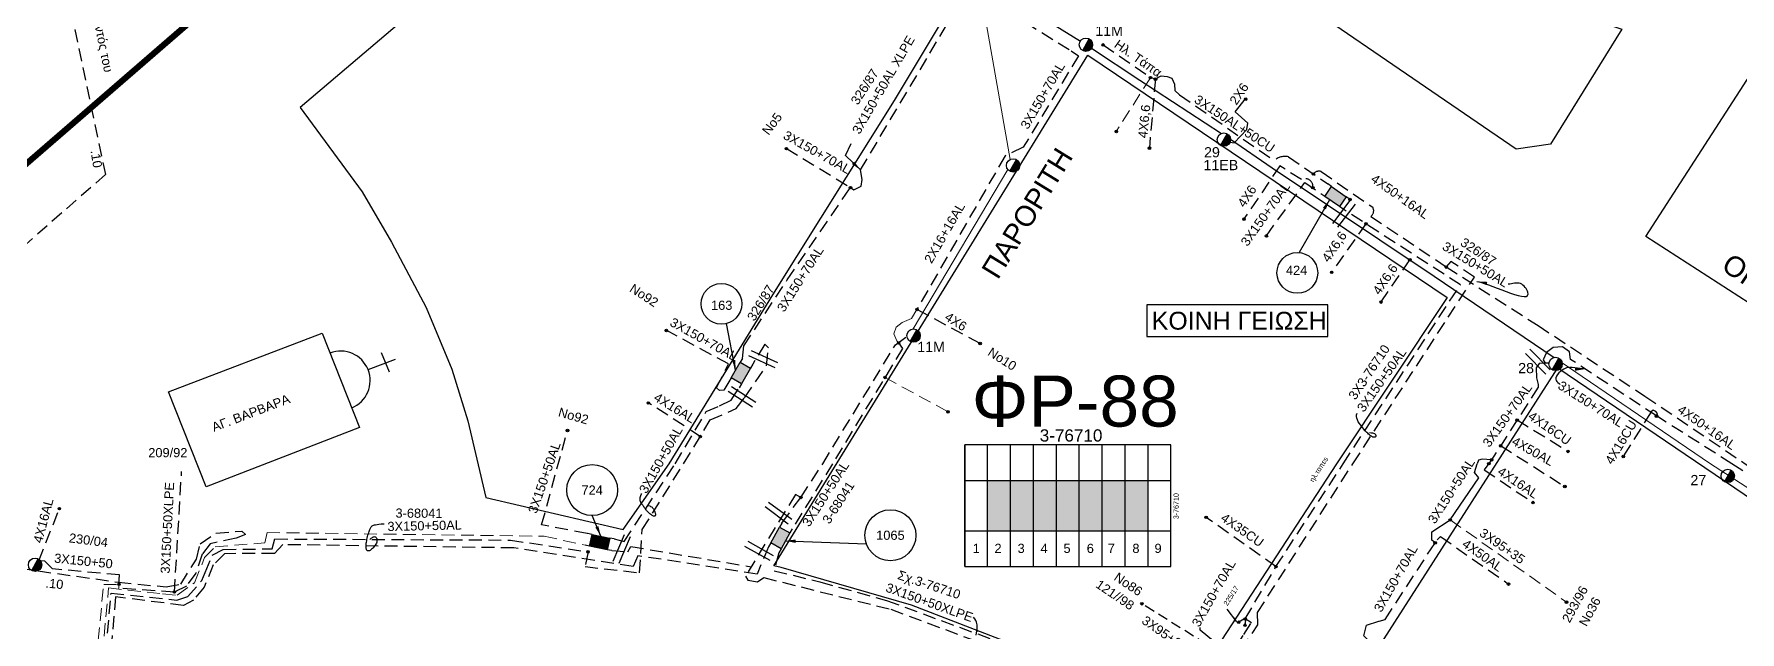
# Model space of a CAD drawing. Header units: millimetres. Extents: x 800 to 1929, y 264 to 786.
# Drawn here: x 1020.7 to 1188.1, y 380.4 to 439 of the extents above; entities that cross this region are included whole.
import ezdxf
from ezdxf.enums import TextEntityAlignment as Align

# ---------------------------------------------------------------- set-up
doc = ezdxf.new("R2010")
doc.units = ezdxf.units.MM
doc.linetypes.add('DASHED', pattern=[19.05, 12.7, -6.35])
doc.linetypes.add('DASHEDX2', pattern=[38.1, 25.4, -12.7])
for name, color, linetype in [('Link Box 4 Διευθύνσεων', 7, 'Continuous'), ('Ασφαλειοκιβώτια Χ.Τ 9 αναχωρήσεων', 7, 'Continuous'), ('Γυμνά εναέρια ΧΤ (3Φ)   4x35CU', 7, 'Continuous'), ('Γυμνά εναέρια ΧΤ και ΦΟΠ (1Φ)   2x16+16AL', 7, 'Continuous'), ('Γυμνά εναέρια ΧΤ και ΦΟΠ (3Φ)   4x16+16AL', 7, 'Continuous'), ('Γυμνά εναέρια ΧΤ και ΦΟΠ (3Φ)   4x50+16AL', 7, 'Continuous'), ('Επιγραφές - Σχήματα', 7, 'Continuous'), ('Καλώδια ΧΤ   2x6AL', 7, 'DASHED'), ('Καλώδια ΧΤ   3x150+50AL', 7, 'DASHED'), ('Καλώδια ΧΤ   3x150+50AL XLPE', 7, 'DASHED'), ('Καλώδια ΧΤ   3x150+70AL', 7, 'DASHED'), ('Καλώδια ΧΤ   3x150AL+50CU', 7, 'DASHED'), ('Καλώδια ΧΤ   3x150AL+50XLPE', 7, 'DASHED'), ('Καλώδια ΧΤ   3x95+35 CU', 7, 'DASHED'), ('Καλώδια ΧΤ   4x16AL', 7, 'DASHED'), ('Καλώδια ΧΤ   4x6AL', 7, 'DASHED'), ('Στύλος ΦΜ', 7, 'Continuous'), ('Στύλος ΦΜ @ 1', 7, 'Continuous'), ('Συνδέσεις', 7, 'Continuous'), ('Τομή', 7, 'Continuous'), ('Υπόβαθρο ΔΕΗ', 7, 'Continuous'), ('Υπόγεια Καλώδια Δικτύου ΧΤ   .10', 7, 'DASHED'), ('Υπόγεια καλώδια Δικτύου ΧΤ και Παρ. ΧΤ - 3X150+70 AL', 7, 'DASHED'), ('Υπόγεια καλώδια Παροχών ΧΤ   4x16AL', 7, 'DASHED'), ('Υπόγεια καλώδια Παροχών ΧΤ   4x16CU', 7, 'DASHED'), ('Υπόγεια καλώδια Παροχών ΧΤ   4x50AL', 7, 'DASHED'), ('Υπόγεια καλώδια Παροχών ΧΤ   4x6', 7, 'DASHED')]:
    doc.layers.add(name, color=color, linetype=linetype)
doc.layers.add('Άγνωστα', color=7, linetype='Continuous', lineweight=5)
doc.styles.get("Standard").update_dxf_attribs({"font": 'arial.ttf'})
doc.linetypes.add('SYN_LINE', pattern='A,0.5,-0.0001,["/\\/\\/\\/",Standard,S=0.1,R=0,X=0,Y=-0.05],-0.25', length=0.7501)
doc.dimstyles.new('ISO-25', dxfattribs={"dimtxt": 2.5, "dimasz": 1, "dimexe": 1.25, "dimexo": 0.625, "dimtad": 1, "dimtxsty": 'Standard', "dimcen": 2.5, "dimadec": 0, "dimazin": 0, "dimtfac": 1, "dimtmove": 0, "dimatfit": 3, "dimfxl": 1.25, "dimarcsym": 0})

# ---------------------------------------------------------------- blocks, each defined once
blk = doc.blocks.new('LINK BOX 4 ΑΝΑΧΩΡΗΣΕΩΝ')
at = {"layer": 'Link Box 4 Διευθύνσεων', "ltscale": 40}
blk.add_hatch(color=256, dxfattribs=at).paths.add_polyline_path([(-3.54, 0), (-3.54, -4.67), (3.54, -4.67), (3.54, 0)])
for p, q in [((-3.54, 0), (-5.33, 0)), ((5.33, 0), (3.54, 0)), ((-3.54, -4.67), (-5.33, -4.67)), ((5.33, -4.67), (3.54, -4.67))]:
    blk.add_line(p, q, dxfattribs=at)
blk.add_lwpolyline([(-3.54, -4.67), (-3.54, 0), (3.54, 0), (3.54, -4.67)], close=True, dxfattribs=at)
blk = doc.blocks.new('*U37')
at = {"layer": 'Συνδέσεις', "linetype": 'SYN_LINE', "ltscale": 40}
blk.add_hatch(color=256, dxfattribs=at).paths.add_polyline_path([(0.5, -0.01, 1), (-0.5, -0.01, 1)])
at = {"layer": 'Συνδέσεις'}
blk.add_circle((0, -0.01), 0.5, dxfattribs=at)
blk = doc.blocks.new('ΥΠΑΡΧΩΝ ΤΣΙΜΕΝΤΕΝΙΟΣ ΣΤΥΛΟΣ')
at = {"layer": 'Στύλος ΦΜ'}
blk.add_hatch(color=256, dxfattribs=at).paths.add_polyline_path([(-1.29, -2.28, 0.574793), (2.62, 0, 0.268822), (1.3, 2.27)])
blk.add_line((-1.29, -2.28), (1.3, 2.27), dxfattribs=at)
blk.add_circle((0, 0), 2.62, dxfattribs=at)
at = {"layer": 'Στύλος ΦΜ', "flags": 4}
for tag, p in [('ΤΥΠΟΣ', (-4.91, 3.03)), ('ΑΡΙΘΜΟΣ', (-4.68, 8.05))]:
    blk.add_attdef(tag, p, '', height=4, dxfattribs=at)
blk = doc.blocks.new('ΤΟΜΗ')
at = {"layer": 'Τομή', "ltscale": 40}
for p, q in [((-5.68, 0), (5.68, 0)), ((5.68, -2.33), (-5.68, -2.33))]:
    blk.add_line(p, q, dxfattribs=at)
blk = doc.blocks.new('ΑΣΦΑΛΕΙΟΚΙΒΩΤΙΟ ΥΠΟΣΤΑΘΜΟΥ 9 ΑΝΑΧΩΡΗΣΕΩΝ')
at = {"layer": 'Ασφαλειοκιβώτια Χ.Τ 9 αναχωρήσεων', "ltscale": 40}
for p, q in [((-23.8, 40.36), (24.02, 40.36)), ((-9.72, 40.36), (-9.72, -40.64)), ((9.94, 40.36), (9.94, -40.64)), ((-23.8, 31.36), (24.02, 31.36)), ((-23.8, 22.36), (24.02, 22.36)), ((-23.8, 13.36), (24.02, 13.36)), ((-23.8, 4.36), (24.02, 4.36)), ((-23.8, -4.64), (24.02, -4.64)), ((-23.8, -13.64), (24.02, -13.64)), ((-23.8, -22.64), (24.02, -22.64)), ((-23.8, -31.64), (24.02, -31.64))]:
    blk.add_line(p, q, dxfattribs=at)
at = {"layer": 'Ασφαλειοκιβώτια Χ.Τ 9 αναχωρήσεων'}
blk.add_lwpolyline([(-23.8, -40.64), (24.02, -40.64), (24.02, 40.36), (-23.8, 40.36)], close=True, dxfattribs=at)
for s, p in [('1', (-18.45, 37.24)), ('2', (-18.45, 28.67)), ('3', (-18.45, 19.6)), ('4', (-18.45, 10.58)), ('5', (-18.45, 1.57)), ('6', (-18.45, -7.57)), ('7', (-18.45, -15.81)), ('8', (-18.45, -25.5)), ('9', (-18.45, -34.19))]:
    blk.add_text(s, height=3.6, rotation=270, dxfattribs=at).set_placement(p)
at = {"layer": 'Ασφαλειοκιβώτια Χ.Τ 9 αναχωρήσεων', "ltscale": 40}
for tag, height, p in [('ΟΝΟΜΑ', 5, (-0.16, 44.31)), ('ΚΕΙΜΕΝΟ 1', 2, (17.06, 35.59)), ('ΚΕΙΜΕΝΟ 2', 2, (17.06, 26.88)), ('ΚΕΙΜΕΝΟ 3', 2, (17.06, 17.69)), ('ΚΕΙΜΕΝΟ 4', 2, (17.06, 8.71)), ('ΚΕΙΜΕΝΟ 5', 2, (17.06, -0.13)), ('ΚΕΙΜΕΝΟ 6', 2, (17.06, -9.05)), ('ΚΕΙΜΕΝΟ 7', 2, (17.06, -18.13)), ('ΚΕΙΜΕΝΟ 8', 2, (17.06, -26.85)), ('ΚΕΙΜΕΝΟ 9', 2, (17.06, -35.99)), ('ΣΧ', 2, (-0.1, -42.64))]:
    blk.add_attdef(tag, text='', height=height, dxfattribs=at).set_placement(p, align=Align.MIDDLE_CENTER)

msp = doc.modelspace()

# ---------------------------------------------------------------- hatches: boundary and pattern name
at = {"layer": 'Ασφαλειοκιβώτια Χ.Τ 9 αναχωρήσεων'}
for color, points in [(30, [(1116.524, 395.247), (1114.274, 395.247), (1114.274, 390.334), (1116.524, 390.334)]), (151, [(1118.774, 395.247), (1116.524, 395.247), (1116.524, 390.334), (1118.774, 390.334)]), (173, [(1121.024, 395.247), (1118.774, 395.247), (1118.774, 390.334), (1121.024, 390.334)]), (2, [(1123.274, 395.247), (1121.024, 395.247), (1121.024, 390.334), (1123.274, 390.334)]), (85, [(1125.524, 395.247), (1123.274, 395.247), (1123.274, 390.334), (1125.524, 390.334)]), (6, [(1127.774, 395.247), (1125.524, 395.247), (1125.524, 390.334), (1127.774, 390.334)]), (62, [(1130.024, 395.247), (1127.774, 395.247), (1127.774, 390.334), (1130.024, 390.334)])]:
    msp.add_hatch(color=color, dxfattribs=at).paths.add_polyline_path(points)

# ---------------------------------------------------------------- linework, layer by layer
at = {"layer": 'Άγνωστα', "color": 30}
for points in [[(1116.499, 426.747), (1113.4, 444.249)], [(1106.98, 410.116), (1116.252, 425.763)]]:
    msp.add_lwpolyline(points, dxfattribs=at)
at = {"layer": 'Άγνωστα', "color": 151, "linetype": 'DASHED', "ltscale": 0.1}
msp.add_lwpolyline([(1130.259, 434.761), (1126.908, 429.5)], dxfattribs=at)
at = {"layer": 'Άγνωστα', "color": 2}
msp.add_lwpolyline([(1107.335, 412.036), (1106.802, 411.137), (1105.891, 410.758), (1105.302, 410.284), (1105.052, 409.636), (1105.376, 408.961), (1105.537, 408.744)], dxfattribs=at)
at = {"layer": 'Άγνωστα', "color": 2, "linetype": 'DASHED', "ltscale": 0.1}
msp.add_lwpolyline([(1104.193, 405.364), (1110.388, 401.988)], dxfattribs=at)
at = {"layer": 'Άγνωστα', "color": 173}
msp.add_lwpolyline([(1218.358, 375.574), (1185.247, 396.904), (1172.635, 405.46), (1170.682, 406.785)], dxfattribs=at)
at = {"layer": 'Άγνωστα', "color": 173, "linetype": 'DASHED', "ltscale": 0.1}
msp.add_lwpolyline([(1159.699, 391.384), (1171.116, 383.324)], dxfattribs=at)
at = {"layer": 'Άγνωστα', "color": 27, "linetype": 'DASHED', "ltscale": 0.1}
msp.add_lwpolyline([(1044.717, 369.645), (1045.199, 374.001), (1027.174, 376.209), (1027.963, 384.714), (1033.258, 384.133), (1034.697, 384.01), (1036.397, 385.222), (1037.392, 387.688), (1038.421, 388.746), (1043.292, 389.144), (1043.521, 390.153), (1070.737, 389.789), (1074.76, 388.918)], dxfattribs=at)
at = {"layer": 'Άγνωστα', "color": 6, "linetype": 'DASHED', "ltscale": 0.1}
msp.add_lwpolyline([(1044.097, 369.629), (1044.46, 373.608), (1044.126, 373.799), (1026.554, 375.794), (1027.486, 385.05), (1028.986, 385.071), (1028.96, 384.678)], dxfattribs=at)
at = {"layer": 'Γυμνά εναέρια ΧΤ (3Φ)   4x35CU', "color": 85, "linetype": 'DASHED', "ltscale": 0.1}
msp.add_lwpolyline([(1142.584, 386.808), (1135.732, 391.643)], dxfattribs=at)
at = {"layer": 'Γυμνά εναέρια ΧΤ και ΦΟΠ (1Φ)   2x16+16AL', "color": 2, "linetype": 'DASHED', "ltscale": 0.1}
msp.add_lwpolyline([(1115.986, 427.091), (1107.335, 412.036)], dxfattribs=at)
at = {"layer": 'Γυμνά εναέρια ΧΤ και ΦΟΠ (3Φ)   4x16+16AL', "color": 173}
for points in [[(1113.701, 444.357), (1123.378, 438.347)], [(1124.484, 437.646), (1129.208, 434.531), (1137.243, 429.301)], [(1138.125, 428.726), (1142.218, 425.926), (1158.122, 415.304), (1169.889, 407.322)]]:
    msp.add_lwpolyline(points, dxfattribs=at)
at = {"layer": 'Γυμνά εναέρια ΧΤ και ΦΟΠ (3Φ)   4x50+16AL', "color": 151, "linetype": 'DASHED', "ltscale": 0.1}
msp.add_lwpolyline([(1146.253, 425.317, -0.3327139), (1147.035, 425.55), (1152.087, 422.054, -0.3881398), (1151.902, 421.16), (1159.299, 416.21), (1168.335, 410.45), (1178.816, 403.527), (1188.646, 396.904), (1200.419, 389.212), (1200.953, 388.767), (1200.912, 387.753), (1201.89, 387.151)], format="xyb", dxfattribs=at)
at = {"layer": 'Γυμνά εναέρια ΧΤ και ΦΟΠ (3Φ)   4x50+16AL', "color": 173, "linetype": 'DASHED', "ltscale": 0.1}
msp.add_lwpolyline([(1202.582, 388.091), (1201.586, 388.545), (1199.555, 388.859), (1187.355, 396.904), (1179.939, 401.583), (1171.513, 407.139), (1171.417, 407.885), (1170.724, 408.371), (1169.788, 408.288), (1169.141, 407.795), (1168.818, 407.075), (1169.029, 406.778), (1169.389, 406.785)], dxfattribs=at)
at = {"layer": 'Επιγραφές - Σχήματα', "color": 190}
msp.add_lwpolyline([(1129.913, 409.389), (1147.669, 409.389), (1147.669, 412.477), (1129.913, 412.477)], close=True, dxfattribs=at)
at = {"layer": 'Επιγραφές - Σχήματα'}
for points in [[(1151.771, 399.971), (1151.94, 399.945), (1152.073, 399.917), (1152.174, 399.887), (1152.247, 399.856), (1152.298, 399.825), (1152.332, 399.794), (1152.353, 399.764), (1152.366, 399.734), (1152.376, 399.706), (1152.382, 399.679), (1152.387, 399.654), (1152.388, 399.63), (1152.387, 399.608), (1152.383, 399.588), (1152.376, 399.568), (1152.367, 399.551), (1152.355, 399.535), (1152.341, 399.521), (1152.323, 399.509), (1152.303, 399.5), (1152.279, 399.493), (1152.252, 399.49), (1152.222, 399.491), (1152.188, 399.495), (1152.15, 399.503), (1152.109, 399.517), (1152.063, 399.536), (1152.013, 399.561), (1151.958, 399.593), (1151.898, 399.633), (1151.833, 399.681), (1151.762, 399.738), (1151.685, 399.805), (1151.603, 399.882), (1151.516, 399.969), (1151.423, 400.065), (1151.325, 400.172), (1151.222, 400.289), (1151.114, 400.417), (1151.002, 400.555), (1150.887, 400.703), (1150.774, 400.86), (1150.67, 401.023), (1150.584, 401.191), (1150.522, 401.361), (1150.49, 401.532), (1150.497, 401.701), (1150.549, 401.865)], [(1080.843, 392.819), (1080.98, 392.789), (1081.093, 392.756), (1081.186, 392.719), (1081.262, 392.68), (1081.324, 392.636), (1081.374, 392.589), (1081.417, 392.538), (1081.455, 392.482), (1081.491, 392.423), (1081.525, 392.36), (1081.557, 392.296), (1081.585, 392.23), (1081.61, 392.165), (1081.63, 392.101), (1081.646, 392.04), (1081.656, 391.982), (1081.661, 391.929), (1081.659, 391.881), (1081.652, 391.84), (1081.638, 391.807), (1081.616, 391.781), (1081.588, 391.764), (1081.552, 391.756), (1081.508, 391.76), (1081.456, 391.774), (1081.398, 391.798), (1081.334, 391.832), (1081.266, 391.874), (1081.196, 391.923), (1081.124, 391.978), (1081.053, 392.039), (1080.984, 392.104), (1080.917, 392.173), (1080.854, 392.244), (1080.792, 392.318), (1080.733, 392.392), (1080.676, 392.468), (1080.62, 392.543), (1080.565, 392.618), (1080.511, 392.692), (1080.458, 392.764), (1080.406, 392.834), (1080.356, 392.904), (1080.31, 392.974), (1080.267, 393.043), (1080.229, 393.114), (1080.197, 393.187), (1080.172, 393.261), (1080.155, 393.338), (1080.146, 393.418), (1080.146, 393.501), (1080.156, 393.587), (1080.178, 393.677), (1080.213, 393.77), (1080.26, 393.867), (1080.322, 393.968)], [(1053.632, 389.478), (1053.758, 389.592), (1053.866, 389.672), (1053.958, 389.722), (1054.035, 389.747), (1054.099, 389.75), (1054.152, 389.734), (1054.196, 389.704), (1054.234, 389.663), (1054.265, 389.615), (1054.291, 389.56), (1054.309, 389.5), (1054.319, 389.433), (1054.319, 389.361), (1054.31, 389.283), (1054.289, 389.2), (1054.256, 389.113), (1054.21, 389.022), (1054.154, 388.928), (1054.089, 388.835), (1054.017, 388.744), (1053.941, 388.657), (1053.863, 388.578), (1053.786, 388.507), (1053.711, 388.448), (1053.641, 388.402), (1053.575, 388.37), (1053.515, 388.351), (1053.461, 388.345), (1053.412, 388.353), (1053.369, 388.374), (1053.333, 388.408), (1053.302, 388.455), (1053.279, 388.515), (1053.262, 388.587), (1053.251, 388.67), (1053.247, 388.763), (1053.248, 388.865), (1053.255, 388.976), (1053.267, 389.094), (1053.285, 389.218), (1053.307, 389.348), (1053.334, 389.481), (1053.364, 389.615), (1053.397, 389.749), (1053.431, 389.881), (1053.467, 390.008), (1053.503, 390.128), (1053.539, 390.24), (1053.574, 390.342), (1053.608, 390.434), (1053.643, 390.516), (1053.679, 390.59), (1053.716, 390.655), (1053.757, 390.712), (1053.802, 390.761), (1053.851, 390.803), (1053.906, 390.839), (1053.974, 390.87), (1054.061, 390.897), (1054.174, 390.921), (1054.32, 390.944), (1054.506, 390.968), (1054.739, 390.993), (1055.027, 391.021)], [(1113.307, 380.398), (1113.279, 380.518), (1113.258, 380.638), (1113.246, 380.755), (1113.242, 380.871), (1113.241, 380.987), (1113.235, 381.107), (1113.218, 381.234), (1113.183, 381.37), (1113.121, 381.518), (1113.027, 381.682), (1112.892, 381.865)], [(1113.195, 380.505), (1113.13, 380.076)]]:
    msp.add_lwpolyline(points, dxfattribs=at)
for centre, radius in [((1144.686, 415.617), 2), ((1088.139, 412.585), 2), ((1075.443, 394.317), 2.5), ((1104.732, 389.881), 2.5)]:
    msp.add_circle(centre, radius, dxfattribs=at)
at = {"layer": 'Καλώδια ΧΤ   2x6AL'}
msp.add_lwpolyline([(1138.079, 428.444), (1138.497, 428.383), (1139.711, 429.682), (1139.836, 430.314), (1138.595, 431.42), (1139.608, 432.678)], dxfattribs=at)
at = {"layer": 'Καλώδια ΧΤ   3x150+50AL', "color": 151, "ltscale": 0.1}
msp.add_lwpolyline([(1129.195, 375.677), (1126.978, 372.199), (1132.301, 368.691), (1132.854, 369.161), (1140.82, 381.109), (1140.762, 382.299), (1150.145, 396.904), (1162.064, 415.203), (1159.76, 416.743), (1159.299, 416.21)], dxfattribs=at)
at = {"layer": 'Καλώδια ΧΤ   3x150+50AL', "color": 30, "ltscale": 0.1}
for points in [[(1094.056, 391.071), (1095.944, 393.6), (1098.083, 396.904), (1105.222, 408.558), (1106.35, 409.394)], [(1075.042, 388.266), (1074.747, 386.816), (1080.097, 386.202), (1080.365, 390.437), (1084.429, 396.904), (1087.043, 401.203), (1089.595, 402.314), (1090.396, 403.379), (1092.557, 406.512), (1092.746, 408.263), (1092.413, 408.643), (1091.209, 406.656)], [(1045.326, 369.534), (1045.76, 374.479), (1028.688, 376.449), (1027.533, 376.497), (1028.209, 384.222), (1034.681, 383.53), (1035.746, 383.885), (1037.106, 385.433), (1037.461, 386.219), (1038.134, 387.928), (1039.228, 388.499), (1044.021, 388.551), (1044.299, 389.522), (1067.425, 389.412), (1075.042, 388.266), (1075.042, 388.266), (1075.042, 388.266)]]:
    msp.add_lwpolyline(points, dxfattribs=at)
at = {"layer": 'Καλώδια ΧΤ   3x150+50AL', "color": 2, "ltscale": 0.1}
msp.add_lwpolyline([(1105.537, 408.744), (1105.929, 408.216), (1099.044, 396.904), (1095.076, 390.503)], dxfattribs=at)
at = {"layer": 'Καλώδια ΧΤ   3x150+50AL', "color": 27, "ltscale": 0.1}
for points in [[(1077.604, 389.525), (1078.574, 389.27), (1083.606, 396.904), (1086.651, 402.022), (1087.953, 402.582), (1089.105, 403.138), (1089.887, 404.343)], [(1074.946, 390.072), (1070.482, 390.897), (1073.021, 400.16)]]:
    msp.add_lwpolyline(points, dxfattribs=at)
at = {"layer": 'Καλώδια ΧΤ   3x150+50AL', "color": 173}
for points in [[(1163.753, 397.299), (1162.82, 397.339), (1162.478, 397.234), (1162.346, 396.904)], [(1158.216, 389.148), (1157.877, 389.415), (1157.898, 390.229), (1159.699, 391.384), (1162.521, 395.519), (1162.069, 396.045), (1162.346, 396.904)]]:
    msp.add_lwpolyline(points, dxfattribs=at)
at = {"layer": 'Καλώδια ΧΤ   3x150+50AL', "color": 5, "ltscale": 0.1}
msp.add_lwpolyline([(1092.761, 388.742), (1091.637, 386.082), (1079.941, 387.876), (1079.463, 386.821), (1067.759, 388.65), (1054.446, 388.828), (1045.073, 388.965), (1044.265, 388.099), (1039.354, 388.079), (1038.249, 386.994), (1037.342, 384.806), (1036.297, 383.503), (1035.31, 383.008), (1028.649, 383.835), (1028.045, 376.947), (1032.511, 376.48), (1046.488, 374.741), (1045.935, 369.487)], dxfattribs=at)
at = {"layer": 'Καλώδια ΧΤ   3x150+50AL', "color": 6, "linetype": 'DASHED', "ltscale": 0.1}
msp.add_lwpolyline([(1028.986, 385.071), (1029.052, 385.989), (1022.443, 386.593), (1021.693, 387.343), (1021.107, 387.379)], dxfattribs=at)
at = {"layer": 'Καλώδια ΧΤ   3x150+50AL', "color": 6, "ltscale": 0.1}
msp.add_lwpolyline([(1129.711, 375.339), (1127.845, 372.359), (1132.428, 369.416), (1139.445, 380.168), (1140.177, 381.311), (1139.558, 381.676)], dxfattribs=at)
at = {"layer": 'Καλώδια ΧΤ   3x150+50AL XLPE', "color": 6, "linetype": 'DASHED', "ltscale": 0.1}
msp.add_lwpolyline([(1034.43, 384.32), (1035.136, 396.132)], dxfattribs=at)
at = {"layer": 'Καλώδια ΧΤ   3x150+50AL XLPE', "color": 30, "linetype": 'DASHED', "ltscale": 0.1}
msp.add_lwpolyline([(1095.944, 393.6), (1095.408, 393.881), (1090.486, 385.885), (1090.723, 385.467), (1091.672, 385.314), (1092.286, 385.732), (1104.775, 382.625), (1117.079, 378.045), (1123.871, 374.541), (1125.621, 373.792), (1127.651, 376.692)], dxfattribs=at)
at = {"layer": 'Καλώδια ΧΤ   3x150+50AL XLPE', "color": 2, "linetype": 'DASHED', "ltscale": 0.1}
for points in [[(1077.369, 388.382), (1078.946, 388.273), (1079.25, 388.789), (1091.044, 386.792)], [(1093.781, 388.175), (1093.319, 386.407), (1097.808, 385.314), (1104.359, 383.486), (1115.788, 379.289), (1121.854, 376.594), (1125.223, 374.671), (1125.777, 374.967), (1127.175, 377.005), (1127.175, 377.005)]]:
    msp.add_lwpolyline(points, dxfattribs=at)
at = {"layer": 'Καλώδια ΧΤ   3x150+50AL XLPE', "color": 6, "linetype": 'Continuous', "ltscale": 10}
for points in [[(1139.434, 381.654), (1139.434, 381.654), (1138.93, 381.357)], [(1139.586, 381.551), (1139.586, 381.551), (1139.543, 381.06)]]:
    msp.add_lwpolyline(points, dxfattribs=at)
at = {"layer": 'Καλώδια ΧΤ   3x150+70AL', "color": 2, "ltscale": 0.1}
for points in [[(1122.475, 437.392), (1123.206, 436.921), (1117.771, 427.945), (1115.986, 427.091)], [(1094.513, 427.824), (1100.803, 424.003), (1101.129, 423.762)], [(1090.196, 407.235), (1090.328, 408.458), (1094.602, 414.938), (1100.803, 424.003)], [(1088.874, 404.922), (1088.36, 404.117), (1087.953, 404.093), (1087.665, 404.332), (1088.825, 406.689), (1082.722, 409.988)]]:
    msp.add_lwpolyline(points, dxfattribs=at)
at = {"layer": 'Καλώδια ΧΤ   3x150+70AL', "color": 173, "ltscale": 0.1}
msp.add_lwpolyline([(1169.389, 406.785), (1168.44, 406.724), (1168.15, 406.303), (1168.177, 405.329), (1168.335, 404.67), (1168.335, 404.407), (1163.759, 397.277)], dxfattribs=at)
at = {"layer": 'Καλώδια ΧΤ   3x150AL+50CU', "color": 151, "ltscale": 0.1}
msp.add_lwpolyline([(1125.611, 437.977), (1130.253, 434.783), (1130.245, 434.771)], dxfattribs=at)
msp.add_lwpolyline([(1130.253, 434.783), (1130.751, 434.638), (1131.322, 434.932), (1131.894, 434.887), (1132.348, 434.727), (1132.633, 434.119), (1132.641, 433.497), (1133.127, 433.097), (1142.417, 426.613, -0.2580629), (1143.815, 427.004), (1147.67, 424.336)], format="xyb", dxfattribs=at)
at = {"layer": 'Καλώδια ΧΤ   3x150AL+50XLPE', "color": 2, "ltscale": 0.1}
msp.add_lwpolyline([(1101.129, 423.762), (1101.861, 424.113), (1101.957, 424.761), (1101.789, 425.72), (1111.86, 442.615), (1112.388, 443.263), (1113.135, 443.242), (1122.454, 437.406)], dxfattribs=at)
at = {"layer": 'Καλώδια ΧΤ   3x95+35 CU', "color": 85, "ltscale": 0.08}
msp.add_lwpolyline([(1138.208, 379.386), (1137.869, 379.6), (1137.069, 378.374), (1129.424, 383.171)], dxfattribs=at)
at = {"layer": 'Καλώδια ΧΤ   4x16AL', "color": 27, "ltscale": 0.1}
msp.add_lwpolyline([(1086.065, 399.584), (1080.949, 402.882)], dxfattribs=at)
at = {"layer": 'Καλώδια ΧΤ   4x6AL', "color": 151, "linetype": 'DASHED', "ltscale": 0.1}
msp.add_lwpolyline([(1130.751, 434.638), (1130.153, 427.865)], dxfattribs=at)
msp.add_lwpolyline([(1146.208, 423.96, 0.6289589), (1145.087, 424.766), (1142.963, 426.109), (1139.443, 420.908)], format="xyb", dxfattribs=at)
at = {"layer": 'Καλώδια ΧΤ   4x6AL', "color": 85, "ltscale": 0.1}
for points in [[(1151.422, 420.444), (1148.051, 415.692)], [(1155.727, 416.924), (1152.897, 412.777)]]:
    msp.add_lwpolyline(points, dxfattribs=at)
at = {"layer": 'Υπόβαθρο ΔΕΗ', "linetype": 'DASHEDX2', "ltscale": 0.5, "const_width": 0.6, "flags": 128}
msp.add_lwpolyline([(832.344, 284.266), (856.857, 300.347), (889.55, 315.802), (934.941, 354.308), (1014.073, 421.285), (1149.871, 538.765), (1218.128, 597.608), (1288.246, 657.352), (1365.983, 724.094), (1393.161, 747.604), (1397.349, 751.092), (1399.044, 752.188), (1401.238, 753.184), (1426.765, 765.542)], dxfattribs=at)
at = {"layer": 'Υπόβαθρο ΔΕΗ'}
for points in [[(1082.996, 396.904), (1093.175, 413.455), (1105.134, 432.539), (1112.505, 444.83), (1084.03, 463.459), (1046.774, 431.851), (1052.861, 423.562), (1055.733, 418.641), (1059.142, 412.236), (1061.651, 406.175), (1063.229, 401.123), (1065.004, 393.59), (1078.483, 390.453)], [(1135.638, 448.627), (1140.066, 451.52), (1176.551, 439.513), (1169.551, 428.255), (1166.157, 427.759)], [(1148.524, 396.904), (1131.837, 371.326), (1120.76, 377.631), (1106.789, 383.04), (1094.016, 386.735), (1093.275, 386.893), (1124.11, 436.973), (1159.38, 413.201)], [(1208.326, 400.215), (1178.9, 419.192), (1189.176, 435.061), (1210.211, 428.036), (1211.638, 401.22)]]:
    msp.add_lwpolyline(points, close=True, dxfattribs=at)
for points in [[(1037.559, 394.622), (1033.842, 403.941), (1048.93, 409.693), (1052.609, 400.449), (1037.559, 394.622)], [(1053.44, 406.13), (1056.122, 407.14)], [(1054.713, 407.816), (1055.53, 405.902)], [(1208.026, 380.885), (1176.931, 339.981), (1155.142, 358.193), (1145.321, 364.786), (1145.338, 367.434), (1170.246, 406.308), (1188.557, 393.929), (1204.222, 383.332), (1208.026, 380.885)]]:
    msp.add_lwpolyline(points, dxfattribs=at)
msp.add_arc((1050.754, 405.061), 2.891, 292.06079, 111.34382, dxfattribs=at)
at = {"layer": 'Υπόγεια Καλώδια Δικτύου ΧΤ   .10', "color": 7, "ltscale": 0.1}
msp.add_lwpolyline([(1026.629, 517.834), (1022.026, 463.088), (1020.302, 459.987), (1027.668, 425.255), (1016.775, 415.744), (1014.577, 388.549)], dxfattribs=at)
at = {"layer": 'Υπόγεια Καλώδια Δικτύου ΧΤ   .10', "color": 6, "linetype": 'DASHED', "ltscale": 0.1}
msp.add_lwpolyline([(978.013, 355.85), (996.611, 375.18), (1006.538, 385.754), (1007.454, 386.642), (1016.555, 385.949), (1017.274, 386.925), (1028.932, 385.282), (1033.633, 384.82), (1035.046, 385.102), (1036.59, 387.545), (1036.949, 389.059), (1038.491, 390.086), (1041.034, 390.291), (1041.419, 389.957), (1040.495, 389.598), (1037.951, 389.059), (1037.165, 388.046), (1036.542, 386.179), (1035.613, 384.905), (1034.43, 384.32), (1028.96, 384.678)], dxfattribs=at)
at = {"layer": 'Υπόγεια καλώδια Δικτύου ΧΤ και Παρ. ΧΤ - 3X150+70 AL', "color": 151, "linetype": 'DASHED', "ltscale": 0.1}
msp.add_lwpolyline([(1141.643, 419.264), (1145.425, 424.471), (1145.425, 424.471), (1147.006, 423.377)], dxfattribs=at)
at = {"layer": 'Υπόγεια καλώδια Δικτύου ΧΤ και Παρ. ΧΤ - 3X150+70 AL', "color": 6, "ltscale": 0.1}
msp.add_lwpolyline([(1139.558, 381.676), (1142.584, 386.808), (1149.191, 396.904), (1160.69, 414.449), (1149.197, 421.861)], dxfattribs=at)
at = {"layer": 'Υπόγεια καλώδια Δικτύου ΧΤ και Παρ. ΧΤ - 3X150+70 AL', "color": 173, "ltscale": 0.1}
msp.add_lwpolyline([(1151.905, 379.309), (1151.218, 380.036), (1151.485, 381.069), (1152.718, 381.468), (1153.318, 381.635), (1158.399, 389.429)], dxfattribs=at)
at = {"layer": 'Υπόγεια καλώδια Παροχών ΧΤ   4x16AL', "color": 173, "ltscale": 0.1}
msp.add_lwpolyline([(1163.759, 397.277), (1163.016, 396.312), (1167.827, 393.091)], dxfattribs=at)
at = {"layer": 'Υπόγεια καλώδια Παροχών ΧΤ   4x16AL', "color": 6, "linetype": 'DASHED', "ltscale": 0.1}
msp.add_lwpolyline([(1021.107, 387.379), (1023.131, 392.494)], dxfattribs=at)
at = {"layer": 'Υπόγεια καλώδια Παροχών ΧΤ   4x16CU', "color": 173, "ltscale": 0.1}
for points in [[(1179.939, 401.583), (1180.053, 401.817), (1179.884, 402.012), (1179.612, 402.141), (1179.413, 401.979), (1176.683, 397.631)], [(1166.266, 401.197), (1171.252, 398.129)]]:
    msp.add_lwpolyline(points, dxfattribs=at)
at = {"layer": 'Υπόγεια καλώδια Παροχών ΧΤ   4x50AL', "color": 173, "ltscale": 0.1}
for points in [[(1164.644, 398.681), (1170.943, 394.672)], [(1158.399, 389.429), (1158.733, 389.755), (1165.422, 385.101)]]:
    msp.add_lwpolyline(points, dxfattribs=at)
at = {"layer": 'Υπόγεια καλώδια Παροχών ΧΤ   4x6', "color": 2, "ltscale": 0.1}
msp.add_lwpolyline([(1113.533, 408.686), (1107.335, 412.036)], dxfattribs=at)

# ---------------------------------------------------------------- block references
at = {"layer": 'Link Box 4 Διευθύνσεων'}
for p, xscale, yscale, zscale, rotation in [((1148.766, 423.578), 0.2499999999999402, 0.2499999999999402, 0.2499999999999402, 325.3179729309555), ((1089.535, 406.079), 0.249999999999935, 0.249999999999935, 0.249999999999935, 60.24744902155624), ((1093.409, 389.907), 0.2499999999999152, 0.2499999999999152, 0.2499999999999152, 60.91647578875052), ((1076.299, 389.793), 0.2499999999999619, 0.2499999999999619, 0.2499999999999619, 348.3847698738576)]:
    msp.add_blockref('LINK BOX 4 ΑΝΑΧΩΡΗΣΕΩΝ', p, dxfattribs=dict(at, xscale=xscale, yscale=yscale, zscale=zscale, rotation=rotation))
at = {"layer": 'Ασφαλειοκιβώτια Χ.Τ 9 αναχωρήσεων'}
ref = msp.add_blockref('ΑΣΦΑΛΕΙΟΚΙΒΩΤΙΟ ΥΠΟΣΤΑΘΜΟΥ 9 ΑΝΑΧΩΡΗΣΕΩΝ', (1122.115, 392.763), dxfattribs=dict(at, xscale=0.25, yscale=0.25, zscale=0.25, rotation=90))
ref.add_attrib('ΣΧ', '3-76710', dxfattribs={"ltscale": 40, "height": 0.5, "rotation": 90}).set_placement((1132.776, 392.737), align=Align.MIDDLE_CENTER)
at = {"layer": 'Στύλος ΦΜ @ 1', "ltscale": 40}
ref = msp.add_blockref('ΥΠΑΡΧΩΝ ΤΣΙΜΕΝΤΕΝΙΟΣ ΣΤΥΛΟΣ', (1123.931, 437.996), dxfattribs=dict(at, xscale=0.25, yscale=0.25, zscale=0.25))
ref.add_attrib('ΤΥΠΟΣ', '11M', (1124.849, 438.862), dxfattribs={"layer": 'Στύλος ΦΜ', "height": 1, "flags": 4})
ref = msp.add_blockref('ΥΠΑΡΧΩΝ ΤΣΙΜΕΝΤΕΝΙΟΣ ΣΤΥΛΟΣ', (1137.472, 428.688), dxfattribs=dict(at, xscale=0.25, yscale=0.25, zscale=0.25))
ref.add_attrib('ΤΥΠΟΣ', '11EB', (1135.467, 425.691), dxfattribs={"layer": 'Στύλος ΦΜ', "height": 1, "flags": 4})
ref.add_attrib('ΑΡΙΘΜΟΣ', '29', (1135.526, 426.948), dxfattribs={"layer": 'Στύλος ΦΜ', "height": 1, "flags": 4})
at = {"layer": 'Στύλος ΦΜ @ 1', "ltscale": 40, "xscale": 0.25, "yscale": 0.25, "zscale": 0.25}
for p in [(1116.776, 426.155), (1020.742, 386.99)]:
    msp.add_blockref('ΥΠΑΡΧΩΝ ΤΣΙΜΕΝΤΕΝΙΟΣ ΣΤΥΛΟΣ', p, dxfattribs=at)
at = {"layer": 'Στύλος ΦΜ @ 1', "ltscale": 40}
ref = msp.add_blockref('ΥΠΑΡΧΩΝ ΤΣΙΜΕΝΤΕΝΙΟΣ ΣΤΥΛΟΣ', (1107.001, 409.462), dxfattribs=dict(at, xscale=0.25, yscale=0.25, zscale=0.25))
ref.add_attrib('ΤΥΠΟΣ', '11M', (1107.368, 407.86), dxfattribs={"layer": 'Στύλος ΦΜ', "height": 1, "flags": 4})
ref = msp.add_blockref('ΥΠΑΡΧΩΝ ΤΣΙΜΕΝΤΕΝΙΟΣ ΣΤΥΛΟΣ', (1170.035, 406.684), dxfattribs=dict(at, xscale=0.25, yscale=0.25, zscale=0.25))
ref.add_attrib('ΑΡΙΘΜΟΣ', '28', (1166.369, 405.782), dxfattribs={"layer": 'Στύλος ΦΜ', "height": 1, "flags": 4})
ref = msp.add_blockref('ΥΠΑΡΧΩΝ ΤΣΙΜΕΝΤΕΝΙΟΣ ΣΤΥΛΟΣ', (1186.95, 395.7), dxfattribs=dict(at, xscale=0.25, yscale=0.25, zscale=0.25))
ref.add_attrib('ΑΡΙΘΜΟΣ', '27', (1183.283, 394.798), dxfattribs={"layer": 'Στύλος ΦΜ', "height": 1, "flags": 4})
at = {"layer": 'Συνδέσεις', "xscale": 0.25, "yscale": 0.25, "zscale": 0.25}
for p in [(1125.611, 437.977), (1130.26, 434.764), (1130.758, 434.619), (1139.615, 432.659), (1126.915, 429.481), (1094.519, 427.805), (1130.16, 427.846), (1146.253, 425.317), (1100.81, 423.984), (1146.205, 423.974), (1149.861, 422.82), (1139.45, 420.889), (1151.429, 420.425), (1141.65, 419.245), (1148.057, 415.672), (1155.734, 416.905), (1159.305, 416.191), (1107.336, 412.039), (1152.904, 412.758), (1082.729, 409.968), (1105.537, 408.744), (1113.534, 408.689), (1104.194, 405.367), (1080.956, 402.863), (1110.389, 401.991), (1166.273, 401.178), (1179.945, 401.564), (1073.021, 400.16), (1086.072, 399.565), (1164.65, 398.661), (1163.484, 396.904), (1163.76, 397.28), (1171.258, 398.11), (1176.69, 397.612), (1095.944, 393.6), (1170.944, 394.675), (1023.131, 392.494), (1167.827, 393.091), (1135.733, 391.645), (1159.699, 391.384), (1158.216, 389.148), (1075.042, 388.266), (1142.584, 386.808), (1165.422, 385.101), (1028.986, 385.071), (1034.43, 384.32), (1129.424, 383.171), (1171.116, 383.324), (1138.93, 381.357), (1139.543, 381.06), (1139.558, 381.676)]:
    msp.add_blockref('*U37', p, dxfattribs=at)
at = {"layer": 'Τομή'}
for p, xscale, yscale, zscale, rotation in [((1149.025, 421.594), 0.2500000000000004, 0.2500000000000004, 0.2500000000000004, 52.78441426066975), ((1092.357, 407.424), 0.2499999999999728, 0.2499999999999728, 0.2499999999999728, 335.6836685325609), ((1168.514, 407.11), 0.2500000000000264, 0.2500000000000264, 0.2500000000000264, 314.6409994093942), ((1090.312, 403.715), 0.2499999999999758, 0.2499999999999758, 0.2499999999999758, 327.3094311316261), ((1093.907, 392.296), 0.2499999999999782, 0.2499999999999782, 0.2499999999999782, 323.6733855200417), ((1078.071, 388.642), 0.2499999999999601, 0.2499999999999601, 0.2499999999999601, 67.03160828904899), ((1091.97, 388.604), 0.2499999999999607, 0.2499999999999607, 0.2499999999999607, 330.920467886889)]:
    msp.add_blockref('ΤΟΜΗ', p, dxfattribs=dict(at, xscale=xscale, yscale=yscale, zscale=zscale, rotation=rotation))

# ---------------------------------------------------------------- texts
at = {"layer": 'Άγνωστα', "color": 7, "char_height": 0.9, "width": 84.18588, "attachment_point": 1, "rotation": 325.20105}
for insert in [(1162.987, 390.644), (1129.839, 382.052)]:
    msp.add_mtext('3X95+35', dxfattribs=dict(at, insert=insert))
at = {"layer": 'Γυμνά εναέρια ΧΤ (3Φ)   4x35CU', "color": 7, "insert": (1137.591, 392.129), "char_height": 0.9, "width": 84.18588, "attachment_point": 1, "rotation": 325.20105}
msp.add_mtext('4X35CU', dxfattribs=at)
at = {"layer": 'Γυμνά εναέρια ΧΤ και ΦΟΠ (1Φ)   2x16+16AL', "color": 7, "insert": (1107.994, 416.921), "char_height": 0.9, "width": 84.18588, "attachment_point": 1, "rotation": 59.80018}
msp.add_mtext('2X16+16AL', dxfattribs=at)
at = {"layer": 'Γυμνά εναέρια ΧΤ και ΦΟΠ (3Φ)   4x50+16AL', "color": 7, "char_height": 0.9, "width": 84.18588, "attachment_point": 1, "rotation": 325.03228}
for s, insert in [('Ηλ. Τάπα', (1127.138, 438.555)), ('4X50+16AL', (1152.335, 425.373)), ('4X50+16AL', (1182.447, 402.736))]:
    msp.add_mtext(s, dxfattribs=dict(at, insert=insert))
at = {"layer": 'Επιγραφές - Σχήματα'}
for s, insert, char_height, width, attachment_point, rotation in [('Το υπόγειο καλώδειο βρίσκεται εντός του εδάφους νεκρό', (1024.79, 446.339), 0.9, 27.12614, 5, 281.77261), ('326/87', (1102.208, 433.866), 0.9, 9.93818, 5, 56.79831), ('No5', (1093.118, 430.242), 0.9, 9.93818, 5, 52.54828), ('ΠΑΡΟΡΙΤΗ', (1113.572, 415.911), 2, 15.00172, 1, 58.51355), ('326/87', (1162.456, 417.693), 0.9, 9.93818, 5, 326.59344), ('ΟΡΦΑΝΙΔΟΥ', (1187.305, 417.656), 2, 15.00172, 1, 326.26285), ('No92', (1080.538, 413.407), 0.9, 9.93818, 5, 327.06621), ('326/87', (1092.004, 412.677), 0.9, 9.93818, 5, 58.14791), ('4X6', (1111.156, 410.839), 0.9, 9.93818, 5, 327.47241), ('No10', (1115.706, 407.166), 0.9, 9.93818, 5, 327.47241), ('3X3-76710', (1151.735, 405.883), 0.9, 9.93818, 5, 55.98798), ('ΑΓ. ΒΑΡΒΑΡΑ', (1037.983, 400.861), 0.9, 15.00172, 1, 20.84429), ('No92', (1073.608, 401.585), 0.9, 9.93818, 5, 344.07224), ('3-68041', (1099.623, 393.091), 0.9, 8.55915, 5, 57.06008), ('230/04', (1025.991, 389.395), 0.9, 8.55915, 5, 352.67795), ('Σχ.3-76710', (1108.491, 384.909), 0.9, 8.55915, 5, 341.68934)]:
    msp.add_mtext(s, dxfattribs=dict(at, insert=insert, char_height=char_height, width=width, attachment_point=attachment_point, rotation=rotation))
for s, insert, char_height, width, attachment_point in [('424', (1144.615, 415.877), 0.9, 9.93818, 5), ('163', (1088.165, 412.434), 0.9, 9.93818, 5), ('ΦΡ-88', (1122.873, 403.009), 5, 8.55915, 5), ('3-76710', (1119.393, 400.275), 1.2, 6.30172, 1)]:
    msp.add_mtext(s, dxfattribs=dict(at, insert=insert, char_height=char_height, width=width, attachment_point=attachment_point))
at = {"layer": 'Επιγραφές - Σχήματα', "color": 190, "insert": (1130.39, 411.803), "char_height": 1.75, "width": 17.56555, "attachment_point": 1}
msp.add_mtext('KOINH ΓΕΙΩΣΗ', dxfattribs=at)
at = {"layer": 'Επιγραφές - Σχήματα', "color": 7, "char_height": 0.9, "width": 0.62633, "attachment_point": 5}
for s, insert in [('209/92', (1033.783, 397.983)), ('724', (1075.443, 394.317)), ('1065', (1104.732, 389.881))]:
    msp.add_mtext(s, dxfattribs=dict(at, insert=insert))
at = {"layer": 'Επιγραφές - Σχήματα', "color": 7, "char_height": 0.9, "width": 84.18588, "attachment_point": 1}
for s, insert, rotation in [('3-68041', (1056.136, 392.511), 359.7246), ('121//98', (1125.301, 385.59), 325.99502), ('No86', (1127.099, 386.301), 325.99502), ('293/96', (1170.629, 381.658), 61.29014), ('No36', (1172.29, 381.295), 61.29014)]:
    msp.add_mtext(s, dxfattribs=dict(at, insert=insert, rotation=rotation))
at = {"layer": 'Καλώδια ΧΤ   2x6AL', "insert": (1138.968, 433.182), "char_height": 0.9, "width": 9.93818, "attachment_point": 5, "rotation": 55.79968}
msp.add_mtext('2X6', dxfattribs=at)
at = {"layer": 'Καλώδια ΧΤ   3x150+50AL', "color": 7, "char_height": 0.9, "width": 84.18588, "attachment_point": 1}
for s, insert, rotation in [('3X150+50AL', (1159.297, 418.737), 328.53013), ('3X150+50AL', (1150.473, 402.406), 54.51226), ('3X150+50AL', (1069.128, 392.237), 70.84891), ('3X150+50AL', (1079.995, 394.337), 60.50985), ('3X150+50AL', (1157.442, 391.418), 57.09005), ('3X150+50AL', (1096.007, 391.128), 57.09005), ('3X150+50AL', (1055.335, 391.193), 1.26207), ('3X150+50', (1022.676, 388.109), 354.16609)]:
    msp.add_mtext(s, dxfattribs=dict(at, insert=insert, rotation=rotation))
at = {"layer": 'Καλώδια ΧΤ   3x150+50AL XLPE', "color": 7, "char_height": 0.9, "width": 84.18588, "attachment_point": 1}
for insert, rotation in [((1033.06, 386.152), 87.11433), ((1104.485, 385.237), 340.31683)]:
    msp.add_mtext('3X150+50XLPE', dxfattribs=dict(at, insert=insert, rotation=rotation))
at = {"layer": 'Καλώδια ΧΤ   3x150+70AL', "color": 7, "char_height": 0.9, "width": 84.18588, "attachment_point": 1}
for insert, rotation in [((1117.448, 430.081), 59.67967), ((1094.558, 429.62), 330.93696), ((1093.533, 412.184), 57.45159), ((1083.427, 411.278), 330.93696), ((1162.808, 398.963), 54.33576), ((1170.665, 405.09), 327.71605)]:
    msp.add_mtext('3X150+70AL', dxfattribs=dict(at, insert=insert, rotation=rotation))
at = {"layer": 'Καλώδια ΧΤ   3x150AL+50CU', "color": 7, "insert": (1134.975, 433.142), "char_height": 0.9, "width": 84.18588, "attachment_point": 1, "rotation": 326.51138}
msp.add_mtext('3X150AL+50CU', dxfattribs=at)
at = {"layer": 'Καλώδια ΧΤ   3x150AL+50XLPE', "color": 7, "insert": (1100.919, 429.594), "char_height": 0.9, "width": 84.18588, "attachment_point": 1, "rotation": 59.81383}
msp.add_mtext('3X150+50AL XLPE', dxfattribs=at)
at = {"layer": 'Καλώδια ΧΤ   4x16AL', "color": 7, "insert": (1081.876, 403.929), "char_height": 0.9, "width": 84.18588, "attachment_point": 1, "rotation": 328.60306}
msp.add_mtext('4X16AL', dxfattribs=at)
at = {"layer": 'Καλώδια ΧΤ   4x6AL', "char_height": 0.9, "width": 9.93818, "attachment_point": 5}
for s, insert, rotation in [('4X6,6', (1129.734, 430.47), 84.39698), ('4X6', (1139.743, 423.138), 55.79968), ('4X6,6', (1148.381, 418.142), 55.79968), ('4X6,6', (1153.38, 414.951), 55.79968)]:
    msp.add_mtext(s, dxfattribs=dict(at, insert=insert, rotation=rotation))
at = {"layer": 'Υπόγεια Καλώδια Δικτύου ΧΤ   .10', "color": 7, "char_height": 0.9, "width": 84.18588, "attachment_point": 1}
for insert, rotation in [((1027.082, 427.732), 278.8001), ((1021.829, 385.66), 354.40406)]:
    msp.add_mtext('.10', dxfattribs=dict(at, insert=insert, rotation=rotation))
at = {"layer": 'Υπόγεια καλώδια Δικτύου ΧΤ και Παρ. ΧΤ - 3X150+70 AL', "color": 7, "attachment_point": 1}
for s, insert, char_height, width, rotation in [('3X150+70AL', (1139.059, 418.674), 0.9, 84.18588, 54.52392), ('3X150+70AL', (1152.143, 382.7), 0.9, 84.18588, 60.27298), ('3X150+70AL', (1134.272, 381.25), 0.9, 84.18588, 60.27298), ('225/17', (1137.396, 383.191), 0.5, 16.1, 57.57871)]:
    msp.add_mtext(s, dxfattribs=dict(at, insert=insert, char_height=char_height, width=width, rotation=rotation))
at = {"layer": 'Υπόγεια καλώδια Δικτύου ΧΤ και Παρ. ΧΤ - 3X150+70 AL', "color": 7}
note = msp.add_mtext_dynamic_manual_height_columns('{\\H0.55556x;ηλ\\fArial|b0|i0|c238|p34;.\\fArial|b0|i0|c161|p34;ταπε\\fArial|b0|i0|c238|p34;s\\H1.8x;^J}', width=1.8, gutter_width=12.5, heights=[0.0453, 0], dxfattribs=dict(at, insert=(1138.173, 383.243), char_height=0.9, attachment_point=1, rotation=57.57871))
for column, words in zip(note.columns.linked_columns, ['{\\fArial|b0|i0|c238|p34;\\P\\P}']):
    column.text = words
at = {"layer": 'Υπόγεια καλώδια Παροχών ΧΤ   4x16AL', "color": 7, "char_height": 0.9, "width": 84.18588, "attachment_point": 1}
for insert, rotation in [((1164.755, 396.676), 326.11248), ((1020.55, 389.279), 75.11079)]:
    msp.add_mtext('4X16AL', dxfattribs=dict(at, insert=insert, rotation=rotation))
at = {"layer": 'Υπόγεια καλώδια Παροχών ΧΤ   4x16CU', "color": 7, "char_height": 0.9, "width": 84.18588, "attachment_point": 1}
for insert, rotation in [((1167.768, 402.105), 325.41304), ((1174.844, 397.217), 58.89314)]:
    msp.add_mtext('4X16CU', dxfattribs=dict(at, insert=insert, rotation=rotation))
at = {"layer": 'Υπόγεια καλώδια Παροχών ΧΤ   4x50AL', "color": 7, "char_height": 0.9, "width": 84.18588, "attachment_point": 1}
for insert, rotation in [((1166.098, 399.615), 330.69179), ((1161.297, 389.568), 325.00069)]:
    msp.add_mtext('4X50AL', dxfattribs=dict(at, insert=insert, rotation=rotation))

# ---------------------------------------------------------------- leaders
at = {"layer": 'Επιγραφές - Σχήματα'}
for points, override in [([(1101.789, 425.72), (1100.327, 427.121), (1100.88, 428.297)], {"dimgap": 0.625, "dimtad": 0}), ([(1147.844, 422.797), (1144.865, 417.609)], {"dimgap": 0.625, "dimtad": 0}), ([(1089.535, 406.079), (1088.626, 410.645)], {"dimgap": 0.625, "dimtad": 0}), ([(1076.299, 389.793), (1075.443, 391.817)], {"dimasz": 1, "dimgap": 0.625, "dimtad": 0}), ([(1094.429, 389.339), (1102.375, 389.048)], {"dimasz": 1, "dimgap": 0.625, "dimtad": 0}), ([(1137.555, 378.58), (1135.132, 380.577), (1135.155, 380.85)], {"dimasz": 0.5, "dimgap": 0.625, "dimtad": 0})]:
    msp.add_leader(points, dimstyle='ISO-25', override=override, dxfattribs=at)
at = {"layer": 'Επιγραφές - Σχήματα', "path_type": 1}
for points in [[(1162.323, 414.785), (1167.324, 413.721), (1166.595, 414.567), (1165.395, 414.497)], [(1172.963, 406.183), (1170.859, 406.185), (1170.102, 405.048), (1170.479, 404.685)]]:
    msp.add_leader(points, dimstyle='ISO-25', override={"dimgap": 0.625, "dimtad": 0}, dxfattribs=at)
at = {"layer": 'Επιγραφές - Σχήματα', "ltscale": 40}
msp.add_leader([(1138.738, 381.407), (1137.808, 382.631)], dimstyle='ISO-25', override={"dimasz": 0.5, "dimtad": 0}, dxfattribs=at)

doc.saveas('drawing.dxf')
